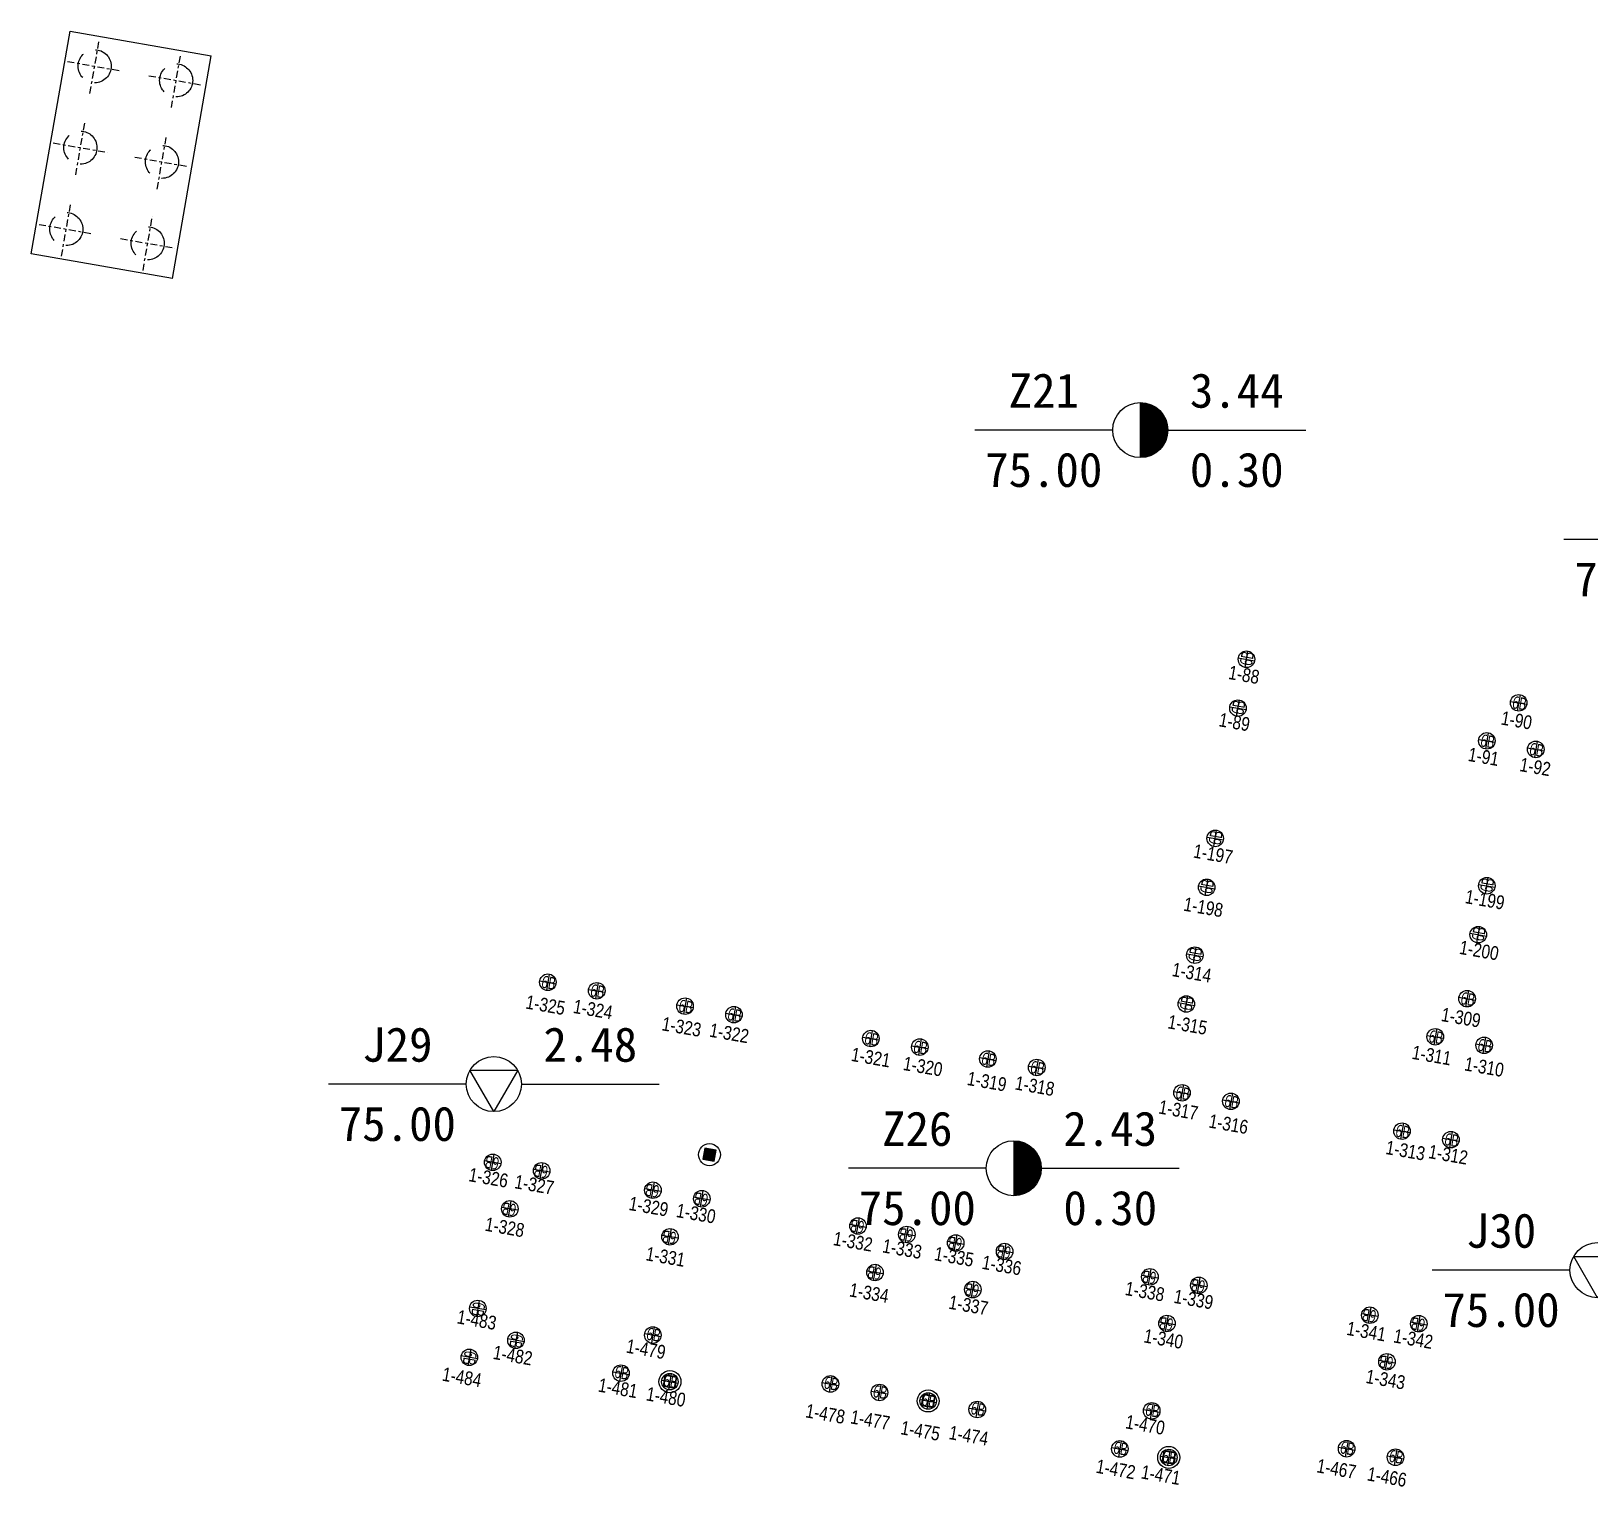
# Model space of a CAD drawing. Header units: millimetres. Extents: x 274830 to 6381169, y -2686084 to 432211.
# Drawn here: x 275047.5 to 275104, y 143386.8 to 143439.6 of the extents above; entities that cross this region are included whole.
import ezdxf
from ezdxf.enums import TextEntityAlignment as Align

# ---------------------------------------------------------------- set-up
doc = ezdxf.new("R2010")
doc.units = ezdxf.units.MM
for name, pattern in [('CENTER', [2, 1.25, -0.25, 0.25, -0.25]), ('DASHED2', [0.375, 0.25, -0.125]), ('Hidden', [7.14375, 4.7625, -2.38125])]:
    doc.linetypes.add(name, pattern=pattern)
for name, color, linetype in [('00-TKSXK', 7, 'Continuous'), ('HOLE', 1, 'Continuous'), ('S-FUND-PILE', 11, 'Continuous'), ('桥台', 7, 'Continuous'), ('立柱桩', 4, 'Continuous')]:
    doc.layers.add(name, color=color, linetype=linetype)
doc.layers.add('_0', color=7, linetype='Continuous', lineweight=9)
doc.layers.add('ZBH', color=3, linetype='DASHED2', lineweight=20)
doc.layers.add('S-ANNO-MODI-NAME', color=1, linetype='Continuous', plot=False)
doc.styles.add('ST', font='')
doc.styles.add('ZBH', font='Arial', dxfattribs={"width": 0.8})
doc.styles.add('黑体', font='', dxfattribs={"width": 0.8})
doc.styles.get('ST').set_extended_font_data('SimSun')
doc.styles.get('黑体').set_extended_font_data('Microsoft YaHei')

# ---------------------------------------------------------------- blocks, each defined once
blk = doc.blocks.new('456855')
at = {"layer": 'S-FUND-PILE'}
for p, q in [((782507, 786624), (781907, 786624)), ((782207, 786324), (782207, 786924)), ((784307, 786624), (783707, 786624)), ((784007, 786324), (784007, 786924)), ((788404, 786624), (787804, 786624)), ((788104, 786324), (788104, 786924)), ((790204, 786624), (789604, 786624)), ((789904, 786324), (789904, 786924)), ((795954, 786624), (795354, 786624)), ((795654, 786324), (795654, 786924)), ((797754, 786624), (797154, 786624)), ((797454, 786324), (797454, 786924)), ((799554, 786624), (798954, 786624)), ((799254, 786324), (799254, 786924)), ((801354, 786624), (800754, 786624)), ((801054, 786324), (801054, 786924)), ((806704, 786624), (806104, 786624)), ((806404, 786324), (806404, 786924)), ((808504, 786624), (807904, 786624)), ((808204, 786324), (808204, 786924)), ((814804, 786624), (814204, 786624)), ((814504, 786324), (814504, 786924)), ((816604, 786624), (816004, 786624)), ((816304, 786324), (816304, 786924)), ((783107, 784765), (783107, 785365)), ((789004, 784765), (789004, 785365)), ((796554, 784765), (796554, 785365)), ((800154, 784765), (800154, 785365)), ((807304, 784765), (807304, 785365)), ((815404, 784765), (815404, 785365)), ((783407, 785065), (782807, 785065)), ((789304, 785065), (788704, 785065)), ((796854, 785065), (796254, 785065)), ((800454, 785065), (799854, 785065)), ((807604, 785065), (807004, 785065)), ((815704, 785065), (815104, 785065)), ((807304, 782145), (807304, 781545)), ((814505, 782005), (814505, 781405)), ((816305, 782005), (816305, 781405)), ((782585, 781605), (782585, 781005)), ((788704, 781445), (789304, 781445)), ((789004, 781745), (789004, 781145)), ((807004, 781845), (807604, 781845)), ((814205, 781705), (814805, 781705)), ((816005, 781705), (816605, 781705)), ((782885, 781305), (782285, 781305)), ((795355, 780805), (795955, 780805)), ((795655, 781105), (795655, 780505)), ((797161, 780805), (797761, 780805)), ((797461, 781105), (797461, 780505)), ((798955, 780805), (799555, 780805)), ((799255, 781105), (799255, 780505)), ((800761, 780805), (801361, 780805)), ((801061, 781105), (801061, 780505)), ((784445, 780405), (783845, 780405)), ((784145, 780705), (784145, 780105)), ((806104, 780285), (806704, 780285)), ((806404, 780585), (806404, 779985)), ((807904, 780285), (808504, 780285)), ((808204, 780585), (808204, 779985)), ((782585, 779805), (782585, 779205)), ((787804, 779885), (788404, 779885)), ((788104, 780185), (788104, 779585)), ((789604, 779885), (790204, 779885)), ((789904, 780185), (789904, 779585)), ((782885, 779505), (782285, 779505))]:
    blk.add_line(p, q, dxfattribs=at)
for centre in [(782207, 786624), (784007, 786624), (788104, 786624), (789904, 786624), (795654, 786624), (797454, 786624), (799254, 786624), (801054, 786624), (806404, 786624), (808204, 786624), (814504, 786624), (816304, 786624), (783107, 785065), (789004, 785065), (796554, 785065), (800154, 785065), (807304, 785065), (815404, 785065), (807304, 781845), (814505, 781705), (816305, 781705), (782585, 781305), (789004, 781445), (795655, 780805), (797461, 780805), (799255, 780805), (801061, 780805), (784145, 780405), (806404, 780285), (808204, 780285), (782585, 779505), (788104, 779885), (789904, 779885)]:
    blk.add_circle(centre, 300, dxfattribs=at)
at = {"layer": 'S-FUND-PILE', "style": '黑体', "width": 0.7}
for rotation, p in [(180, (782434, 786828)), (180, (784234, 786828)), (180, (788332, 786828)), (180, (790132, 786828)), (180, (795882, 786828)), (180, (797682, 786828)), (180, (799482, 786828)), (180, (801282, 786828)), (180, (806632, 786828)), (180, (808432, 786828)), (180, (814732, 786828)), (180, (816532, 786828)), (180, (783334, 785269)), (180, (789232, 785269)), (180, (796782, 785269)), (180, (800382, 785269)), (180, (807532, 785269)), (180, (815632, 785269)), (270, (782381, 781532)), (270, (783941, 780632)), (270, (782381, 779732))]:
    blk.add_text('6B', height=450, rotation=rotation, dxfattribs=at).set_placement(p)
for p in [(807077, 781641), (814277, 781501), (816077, 781501), (788777, 781241), (795427, 780601), (797234, 780601), (799027, 780601), (800834, 780601), (806177, 780081), (807977, 780081), (787877, 779681), (789677, 779681)]:
    blk.add_text('6B', height=450, dxfattribs=at).set_placement(p)
blk = doc.blocks.new('1566')
at = {"layer": 'S-FUND-PILE'}
for p, q in [((816004, 809744), (816004, 809144)), ((805704, 809305), (806304, 809305)), ((806004, 809005), (806004, 809605)), ((815704, 809444), (816304, 809444)), ((815104, 808185), (815104, 807585)), ((816904, 808185), (816904, 807585)), ((805704, 807505), (806304, 807505)), ((806004, 807205), (806004, 807805)), ((814804, 807885), (815404, 807885)), ((816604, 807885), (817204, 807885)), ((806004, 802405), (806004, 803005)), ((816004, 802405), (816004, 803005)), ((805704, 802705), (806304, 802705)), ((815704, 802705), (816304, 802705)), ((806004, 800605), (806004, 801205)), ((816004, 800605), (816004, 801205)), ((805704, 800905), (806304, 800905)), ((815704, 800905), (816304, 800905)), ((805704, 798405), (806304, 798405)), ((806004, 798105), (806004, 798705)), ((815704, 798544), (816304, 798544)), ((816004, 798844), (816004, 798244)), ((815104, 797285), (815104, 796685)), ((816904, 797285), (816904, 796685)), ((806004, 796305), (806004, 796905)), ((814804, 796985), (815404, 796985)), ((816604, 796985), (817204, 796985)), ((805704, 796605), (806304, 796605)), ((782754, 793404), (783354, 793404)), ((783054, 793704), (783054, 793104)), ((784554, 793404), (785154, 793404)), ((784854, 793704), (784854, 793104)), ((787805, 793404), (788405, 793404)), ((788105, 793704), (788105, 793104)), ((789605, 793404), (790205, 793404)), ((789905, 793704), (789905, 793104)), ((794648, 793404), (795248, 793404)), ((794948, 793704), (794948, 793104)), ((796448, 793404), (797048, 793404)), ((796748, 793704), (796748, 793104)), ((798955, 793404), (799555, 793404)), ((799255, 793704), (799255, 793104)), ((800755, 793404), (801355, 793404)), ((801055, 793704), (801055, 793104)), ((806105, 793404), (806705, 793404)), ((806405, 793704), (806405, 793104)), ((807905, 793404), (808505, 793404)), ((808205, 793704), (808205, 793104)), ((814205, 793404), (814805, 793404)), ((814505, 793704), (814505, 793104)), ((816005, 793404), (816605, 793404)), ((816305, 793704), (816305, 793104))]:
    blk.add_line(p, q, dxfattribs=at)
for centre in [(816004, 809444), (806004, 809305), (815104, 807885), (816904, 807885), (806004, 807505), (806004, 802705), (816004, 802705), (806004, 800905), (816004, 800905), (806004, 798405), (816004, 798544), (815104, 796985), (816904, 796985), (806004, 796605), (783054, 793404), (784854, 793404), (788105, 793404), (789905, 793404), (794948, 793404), (796748, 793404), (799255, 793404), (801055, 793404), (806405, 793404), (808205, 793404), (814505, 793404), (816305, 793404)]:
    blk.add_circle(centre, 300, dxfattribs=at)
at = {"layer": 'S-FUND-PILE', "style": '黑体', "width": 0.7}
for p in [(815783, 809210), (814883, 807650), (816683, 807650), (815783, 798310), (814883, 796750), (816683, 796750), (782833, 793169), (784633, 793169), (787883, 793169), (789683, 793169), (794726, 793169), (796526, 793169), (799034, 793169), (800834, 793169), (806183, 793169), (807983, 793169), (814283, 793169), (816083, 793169)]:
    blk.add_text('6B', height=450, dxfattribs=at).set_placement(p)
for p in [(806239, 809083), (806239, 807283), (806239, 802483), (816239, 802483), (806239, 800683), (816239, 800683), (806239, 798183), (806239, 796383)]:
    blk.add_text('6B', height=450, rotation=90, dxfattribs=at).set_placement(p)
blk = doc.blocks.new('H_sam_hole')
blk.add_line((0, 2), (0, -2))
at = {"const_width": 2}
blk.add_lwpolyline([(0, -1, 0.414214), (1, 0, 0.414214), (0, 1, 1)], format="xyb", dxfattribs=at)
blk.add_circle((0, 0), 2)
blk = doc.blocks.new('H_cpt_hole')
for p, q in [((-1.73, 1), (1.73, 1)), ((0, -2), (-1.73, 1)), ((1.73, 1), (0, -2))]:
    blk.add_line(p, q)
blk.add_circle((0, 0), 2)
blk = doc.blocks.new('A$C7E34312C')
at = {"layer": 'HOLE', "linetype": 'Continuous'}
for points in [[(250.845, 160.5), (245.845, 160.5)], [(252.845, 160.5), (257.845, 160.5)], [(272.215, 156.529), (267.215, 156.529)], [(227.396, 136.766), (222.396, 136.766)], [(229.396, 136.766), (234.396, 136.766)], [(246.256, 133.712), (241.256, 133.712)], [(248.256, 133.712), (253.256, 133.712)], [(267.433, 130.015), (262.433, 130.015)]]:
    blk.add_lwpolyline(points, dxfattribs=at)
at = {"layer": 'HOLE', "xscale": 0.5, "yscale": 0.5, "zscale": 0.5}
for name, p in [('H_sam_hole', (251.845, 160.5)), ('H_cpt_hole', (228.396, 136.766)), ('H_sam_hole', (247.256, 133.712)), ('H_cpt_hole', (268.433, 130.015))]:
    blk.add_blockref(name, p, dxfattribs=at)
at = {"layer": 'HOLE', "style": 'ST'}
for s, p in [('Z21', (248.345, 161.937)), ('3.44', (255.345, 161.937)), ('75.00', (248.345, 159.062)), ('0.30', (255.345, 159.062)), ('75.00', (269.715, 155.091)), ('J29', (224.896, 138.203)), ('2.48', (231.896, 138.203)), ('75.00', (224.896, 135.328)), ('Z26', (243.756, 135.149)), ('2.43', (250.756, 135.149)), ('75.00', (243.756, 132.274)), ('0.30', (250.756, 132.274)), ('J30', (264.933, 131.452)), ('75.00', (264.933, 128.577))]:
    blk.add_text(s, height=1.25, dxfattribs=at).set_placement(p, align=Align.MIDDLE_CENTER)
blk = doc.blocks.new('ZCLZ1')
at = {"layer": '立柱桩'}
h = blk.add_hatch(color=256, dxfattribs=at)
h.dxf.hatch_style = 1
h.paths.add_polyline_path([(-204, 204), (-204, -204), (204, -204), (204, 204)])
blk.add_lwpolyline([(-204, 204), (-204, -204), (204, -204), (204, 204), (-204, 204)], dxfattribs=at)
blk.add_circle((0, 0), 400, dxfattribs=at)
blk = doc.blocks.new('ZCLZ2')
at = {"layer": '立柱桩'}
for points in [[(-204, 204), (-204, -204), (204, -204), (204, 204), (-204, 204)], [(-204, 204), (204, 204), (204, -204), (-204, -204), (-204, 204)]]:
    blk.add_lwpolyline(points, dxfattribs=at)
blk.add_circle((0, 0), 400, dxfattribs=at)

msp = doc.modelspace()

# ---------------------------------------------------------------- linework, layer by layer
at = {"color": 3, "linetype": 'CENTER', "ltscale": 0.2}
for p, q in [((275049.615, 143437.374, -0.309), (275049.959, 143439.344, -0.309)), ((275048.802, 143438.531, -0.309), (275050.772, 143438.187, -0.309)), ((275052.57, 143436.858, -0.309), (275052.914, 143438.828, -0.309)), ((275051.757, 143438.015, -0.309), (275053.727, 143437.672, -0.309)), ((275049.1, 143434.418, -0.309), (275049.443, 143436.388, -0.309)), ((275052.055, 143433.903, -0.309), (275052.399, 143435.873, -0.309)), ((275048.286, 143435.575, -0.309), (275050.257, 143435.232, -0.309)), ((275051.242, 143435.06, -0.309), (275053.212, 143434.716, -0.309)), ((275048.584, 143431.463, -0.309), (275048.928, 143433.433, -0.309)), ((275051.54, 143430.947, -0.309), (275051.883, 143432.918, -0.309)), ((275047.771, 143432.62, -0.309), (275049.741, 143432.276, -0.309)), ((275050.726, 143432.104, -0.309), (275052.697, 143431.761, -0.309))]:
    msp.add_line(p, q, dxfattribs=at)
at = {"linetype": 'Hidden', "ltscale": 0.2}
for centre in [(275049.787, 143438.359, -0.309), (275052.742, 143437.843, -0.309), (275049.271, 143435.403, -0.309), (275052.227, 143434.888, -0.309), (275048.756, 143432.448, -0.309), (275051.711, 143431.933, -0.309)]:
    msp.add_circle(centre, 0.6, dxfattribs=at)
at = {"layer": '桥台', "color": 1}
for p, q in [((275047.483, 143431.553, -0.309), (275048.892, 143439.631, -0.309)), ((275048.892, 143439.631, -0.309), (275054.015, 143438.738, -0.309)), ((275052.606, 143430.66, -0.309), (275054.015, 143438.738, -0.309)), ((275052.606, 143430.66, -0.309), (275047.483, 143431.553, -0.309))]:
    msp.add_line(p, q, dxfattribs=at)

# ---------------------------------------------------------------- block references
at = {"layer": '00-TKSXK', "xscale": 0.001, "yscale": 0.001, "zscale": 0.001, "rotation": 350.1073988818624}
msp.add_blockref('456855', (274158.507, 142758.039), dxfattribs=at)
at = {"layer": '_0'}
msp.add_blockref('A$C7E34312C', (274835.87, 143264.654), dxfattribs=at)
at = {"layer": 'S-ANNO-MODI-NAME', "xscale": 0.0009999999999999998, "yscale": 0.0009999999999999998, "zscale": 0.0009999999999999998, "rotation": 350.1073988818654}
msp.add_blockref('1566', (274158.507, 142758.039), dxfattribs=at)
at = {"layer": '立柱桩', "xscale": 0.001000000000000053, "yscale": 0.001000000000000053, "zscale": 0.001000000000000053, "rotation": 350.1073988818102}
for name, p in [('ZCLZ1', (275072.089, 143398.86)), ('ZCLZ2', (275070.652, 143390.621)), ('ZCLZ2', (275080.021, 143389.921)), ('ZCLZ2', (275088.749, 143387.871))]:
    msp.add_blockref(name, p, dxfattribs=at)

# ---------------------------------------------------------------- texts
at = {"layer": 'ZBH', "style": 'ZBH', "width": 0.8}
for s, p in [('1-88', (275091.479, 143416.277)), ('1-89', (275091.133, 143414.56)), ('1-90', (275101.367, 143414.624)), ('1-91', (275100.17, 143413.303)), ('1-92', (275102.045, 143412.934)), ('1-197', (275090.359, 143409.77)), ('1-198', (275090.006, 143407.842)), ('1-199', (275100.217, 143408.115)), ('1-200', (275100.008, 143406.274)), ('1-314', (275089.585, 143405.469)), ('1-325', (275066.141, 143404.291)), ('1-324', (275067.863, 143404.131)), ('1-309', (275099.35, 143403.837)), ('1-323', (275071.079, 143403.5)), ('1-322', (275072.807, 143403.269)), ('1-315', (275089.429, 143403.573)), ('1-321', (275077.945, 143402.39)), ('1-320', (275079.831, 143402.061)), ('1-311', (275098.289, 143402.465)), ('1-310', (275100.193, 143402.045)), ('1-319', (275082.151, 143401.517)), ('1-318', (275083.89, 143401.353)), ('1-317', (275089.1, 143400.482)), ('1-316', (275090.919, 143399.972)), ('1-313', (275097.336, 143399.011)), ('1-312', (275098.886, 143398.863)), ('1-326', (275064.073, 143398.026)), ('1-327', (275065.736, 143397.77)), ('1-329', (275069.883, 143396.98)), ('1-330', (275071.602, 143396.724)), ('1-328', (275064.663, 143396.228)), ('1-332', (275077.296, 143395.706)), ('1-333', (275079.08, 143395.441)), ('1-331', (275070.496, 143395.155)), ('1-335', (275080.962, 143395.158)), ('1-336', (275082.692, 143394.845)), ('1-334', (275077.881, 143393.844)), ('1-338', (275087.882, 143393.895)), ('1-339', (275089.65, 143393.609)), ('1-337', (275081.485, 143393.397)), ('1-483', (275063.649, 143392.865)), ('1-341', (275095.918, 143392.448)), ('1-340', (275088.56, 143392.175)), ('1-342', (275097.621, 143392.174)), ('1-482', (275064.955, 143391.576)), ('1-479', (275069.786, 143391.803)), ('1-484', (275063.109, 143390.786)), ('1-343', (275096.614, 143390.703)), ('1-481', (275068.769, 143390.389)), ('1-480', (275070.512, 143390.07)), ('1-478', (275076.293, 143389.455)), ('1-477', (275077.921, 143389.234)), ('1-470', (275087.896, 143389.056)), ('1-475', (275079.74, 143388.838)), ('1-474', (275081.494, 143388.666)), ('1-472', (275086.829, 143387.447)), ('1-467', (275094.833, 143387.46)), ('1-471', (275088.464, 143387.237)), ('1-466', (275096.665, 143387.166))]:
    msp.add_text(s, height=0.5, rotation=350.1075, dxfattribs=at).set_placement(p, align=Align.MIDDLE)

doc.saveas('drawing.dxf')
